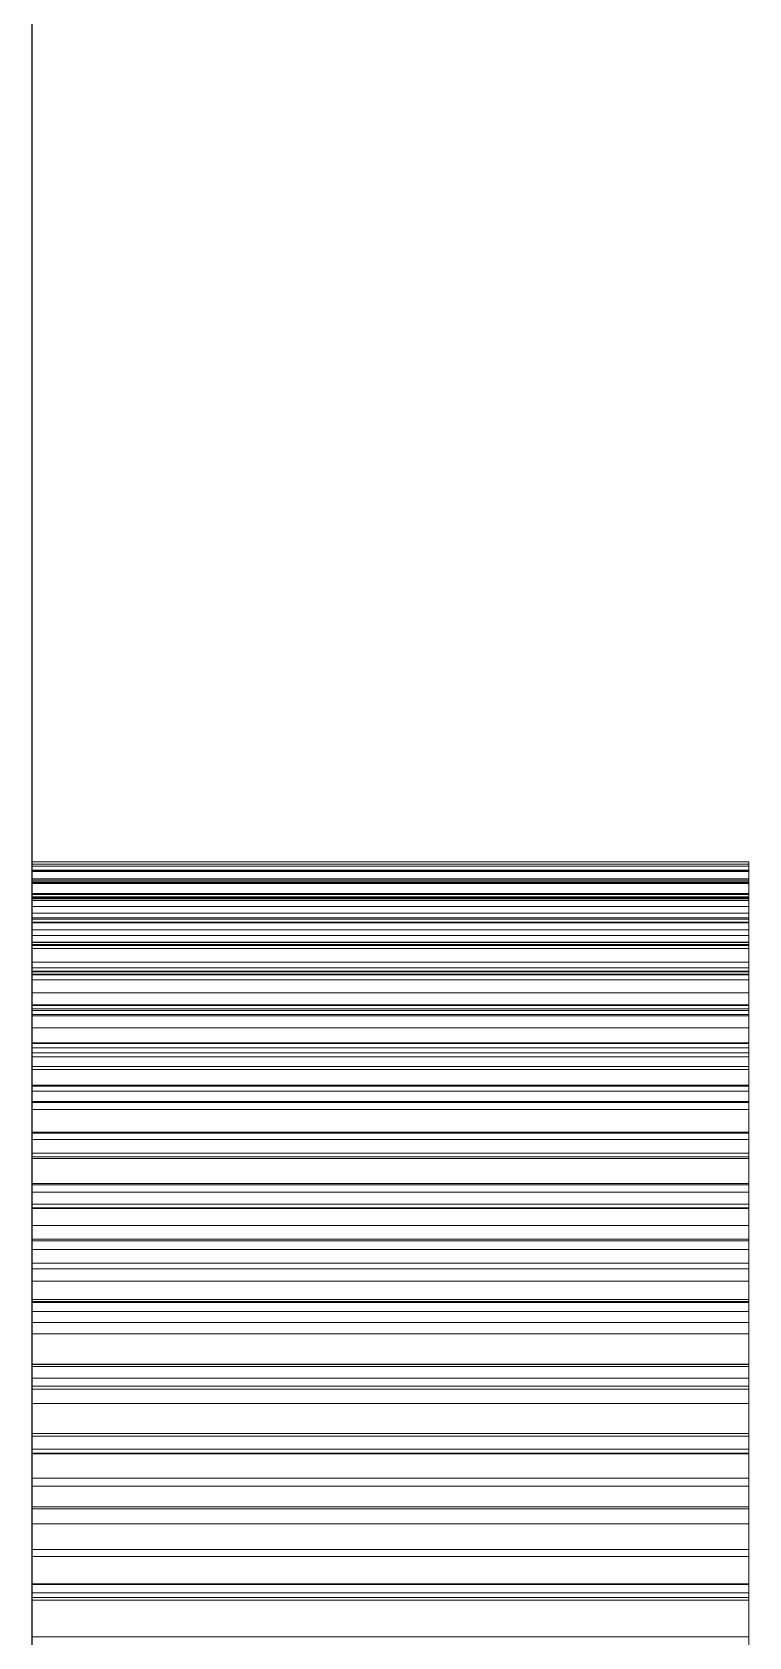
# Model space of a CAD drawing. Header units: millimetres. Extents: x 38 to 970, y 105 to 390.
# Drawn here: x 225 to 225.2, y 340.8125 to 341.2599 of the extents above; entities that cross this region are included whole.
import ezdxf

# ---------------------------------------------------------------- set-up
doc = ezdxf.new("R2010")
doc.units = ezdxf.units.MM
doc.linetypes.add('WP_HIDDEN', pattern=[2.3, 1.5, -0.8])
doc.layers.add('HIDDEN', color=7, linetype='WP_HIDDEN', lineweight=13)
doc.layers.add('VISIBLE', color=7, linetype='CONTINUOUS', lineweight=25)

msp = doc.modelspace()

# ---------------------------------------------------------------- linework, layer by layer
at = {"layer": 'HIDDEN', "ltscale": 1.428571}
for p, q in [((225, 341.02857), (225, 341.0279)), ((225, 341.02795), (225, 341.02857)), ((225, 341.02857), (225, 341.02793)), ((225, 341.02795), (225, 341.02857)), ((225, 341.02857), (225, 341.02739)), ((225, 341.02629), (225, 341.02857)), ((225, 341.02857), (225.2, 341.02857)), ((225, 341.02608), (225, 341.02795)), ((225, 341.02607), (225, 341.02795)), ((225, 341.02795), (225.2, 341.02795)), ((225, 341.02795), (225.2, 341.02795)), ((225, 341.02793), (225, 341.02601)), ((225, 341.02793), (225.2, 341.02793)), ((225, 341.0279), (225, 341.02589)), ((225, 341.0279), (225.2, 341.0279)), ((225, 341.02739), (225, 341.02384)), ((225, 341.02739), (225.2, 341.02739)), ((225, 341.02343), (225, 341.02629)), ((225, 341.02629), (225.2, 341.02629)), ((225, 341.02297), (225, 341.02608)), ((225, 341.02608), (225.2, 341.02608)), ((225, 341.02294), (225, 341.02607)), ((225, 341.02607), (225.2, 341.02607)), ((225, 341.02601), (225, 341.02281)), ((225, 341.02601), (225.2, 341.02601)), ((225, 341.02589), (225, 341.02253)), ((225, 341.02589), (225.2, 341.02589)), ((225.2, 341.0279), (225.2, 341.02857)), ((225.2, 341.02857), (225.2, 341.02795)), ((225.2, 341.02857), (225.2, 341.02795)), ((225.2, 341.02793), (225.2, 341.02857)), ((225.2, 341.02739), (225.2, 341.02857)), ((225.2, 341.02857), (225.2, 341.02629)), ((225.2, 341.02795), (225.2, 341.02608)), ((225.2, 341.02795), (225.2, 341.02607)), ((225.2, 341.02601), (225.2, 341.02793)), ((225.2, 341.02589), (225.2, 341.0279)), ((225.2, 341.02384), (225.2, 341.02739)), ((225.2, 341.02629), (225.2, 341.02343)), ((225.2, 341.02608), (225.2, 341.02297)), ((225.2, 341.02607), (225.2, 341.02294)), ((225.2, 341.02281), (225.2, 341.02601)), ((225.2, 341.02253), (225.2, 341.02589)), ((225, 341.02384), (225, 341.01794)), ((225, 341.02384), (225.2, 341.02384)), ((225, 341.01944), (225, 341.02343)), ((225, 341.02343), (225.2, 341.02343)), ((225, 341.01861), (225, 341.02297)), ((225, 341.02297), (225.2, 341.02297)), ((225, 341.01857), (225, 341.02294)), ((225, 341.02294), (225.2, 341.02294)), ((225, 341.02281), (225, 341.01834)), ((225, 341.02281), (225.2, 341.02281)), ((225, 341.02253), (225, 341.01783)), ((225, 341.02253), (225.2, 341.02253)), ((225.2, 341.01794), (225.2, 341.02384)), ((225.2, 341.02343), (225.2, 341.01944)), ((225.2, 341.02297), (225.2, 341.01861)), ((225.2, 341.02294), (225.2, 341.01857)), ((225.2, 341.01834), (225.2, 341.02281)), ((225.2, 341.01783), (225.2, 341.02253)), ((225, 341.01976), (225, 338.86676)), ((225, 339.45567), (225, 341.01976)), ((225, 341.01976), (225, 341.01885)), ((225, 341.01976), (225.2, 341.01976)), ((225, 341.0143), (225, 341.01944)), ((225, 341.01944), (225.2, 341.01944)), ((225, 341.01885), (225, 341.01613)), ((225, 341.01885), (225.2, 341.01885)), ((225, 341.01301), (225, 341.01861)), ((225, 341.01861), (225.2, 341.01861)), ((225, 341.01294), (225, 341.01857)), ((225, 341.01857), (225.2, 341.01857)), ((225, 341.01834), (225, 341.01258)), ((225, 341.01834), (225.2, 341.01834)), ((225, 341.01794), (225, 341.00966)), ((225, 341.01794), (225.2, 341.01794)), ((225, 341.01783), (225, 341.01179)), ((225, 341.01783), (225.2, 341.01783)), ((225, 341.01613), (225, 341.0116)), ((225, 341.01613), (225.2, 341.01613)), ((225.2, 338.86676), (225.2, 341.01976)), ((225.2, 341.01976), (225.2, 339.45567)), ((225.2, 341.01885), (225.2, 341.01976)), ((225.2, 341.01944), (225.2, 341.0143)), ((225.2, 341.01613), (225.2, 341.01885)), ((225.2, 341.01861), (225.2, 341.01301)), ((225.2, 341.01857), (225.2, 341.01294)), ((225.2, 341.01258), (225.2, 341.01834)), ((225.2, 341.00966), (225.2, 341.01794)), ((225.2, 341.01179), (225.2, 341.01783)), ((225.2, 341.0116), (225.2, 341.01613)), ((225, 341.00802), (225, 341.0143)), ((225, 341.0143), (225.2, 341.0143)), ((225, 341.00616), (225, 341.01301)), ((225, 341.01301), (225.2, 341.01301)), ((225, 341.00606), (225, 341.01294)), ((225, 341.01294), (225.2, 341.01294)), ((225, 341.01258), (225, 341.00554)), ((225, 341.01258), (225.2, 341.01258)), ((225, 341.01179), (225, 341.00441)), ((225, 341.01179), (225.2, 341.01179)), ((225.2, 341.0143), (225.2, 341.00802)), ((225.2, 341.01301), (225.2, 341.00616)), ((225.2, 341.01294), (225.2, 341.00606)), ((225.2, 341.00554), (225.2, 341.01258)), ((225.2, 341.00441), (225.2, 341.01179)), ((225, 341.0116), (225, 341.00526)), ((225, 341.0116), (225.2, 341.0116)), ((225, 341.00966), (225, 340.99903)), ((225, 341.00966), (225.2, 341.00966)), ((225, 341.0006), (225, 341.00802)), ((225, 341.00802), (225.2, 341.00802)), ((225.2, 341.00526), (225.2, 341.0116)), ((225.2, 340.99903), (225.2, 341.00966)), ((225.2, 341.00802), (225.2, 341.0006)), ((225, 340.99807), (225, 341.00616)), ((225, 341.00616), (225.2, 341.00616)), ((225, 340.99793), (225, 341.00606)), ((225, 341.00606), (225.2, 341.00606)), ((225, 341.00554), (225, 340.99723)), ((225, 341.00554), (225.2, 341.00554)), ((225, 341.00526), (225, 340.9971)), ((225, 341.00526), (225.2, 341.00526)), ((225, 341.00441), (225, 340.99568)), ((225, 341.00441), (225.2, 341.00441)), ((225.2, 341.00616), (225.2, 340.99807)), ((225.2, 341.00606), (225.2, 340.99793)), ((225.2, 340.99723), (225.2, 341.00554)), ((225.2, 340.9971), (225.2, 341.00526)), ((225.2, 340.99568), (225.2, 341.00441)), ((225, 340.99204), (225, 341.0006)), ((225, 341.0006), (225.2, 341.0006)), ((225, 340.99903), (225, 340.98603)), ((225, 340.99903), (225.2, 340.99903)), ((225.2, 341.0006), (225.2, 340.99204)), ((225.2, 340.98603), (225.2, 340.99903)), ((225, 340.98873), (225, 340.99807)), ((225, 340.99807), (225.2, 340.99807)), ((225, 340.98855), (225, 340.99793)), ((225, 340.99793), (225.2, 340.99793)), ((225, 340.99723), (225, 340.98763)), ((225, 340.99723), (225.2, 340.99723)), ((225, 340.9971), (225, 340.98713)), ((225, 340.9971), (225.2, 340.9971)), ((225, 340.99568), (225, 340.98561)), ((225, 340.99568), (225.2, 340.99568)), ((225.2, 340.99807), (225.2, 340.98873)), ((225.2, 340.99793), (225.2, 340.98855)), ((225.2, 340.98763), (225.2, 340.99723)), ((225.2, 340.98713), (225.2, 340.9971)), ((225.2, 340.98561), (225.2, 340.99568)), ((225, 340.98234), (225, 340.99204)), ((225, 340.99204), (225.2, 340.99204)), ((225.2, 340.99204), (225.2, 340.98234)), ((225, 340.97815), (225, 340.98873)), ((225, 340.98873), (225.2, 340.98873)), ((225, 340.97792), (225, 340.98855)), ((225, 340.98855), (225.2, 340.98855)), ((225, 340.98763), (225, 340.97676)), ((225, 340.98763), (225.2, 340.98763)), ((225, 340.98713), (225, 340.97535)), ((225, 340.98713), (225.2, 340.98713)), ((225, 340.98603), (225, 340.97066)), ((225, 340.98603), (225.2, 340.98603)), ((225, 340.98561), (225, 340.9742)), ((225, 340.98561), (225.2, 340.98561)), ((225.2, 340.98873), (225.2, 340.97815)), ((225.2, 340.98855), (225.2, 340.97792)), ((225.2, 340.97676), (225.2, 340.98763)), ((225.2, 340.97535), (225.2, 340.98713)), ((225.2, 340.97066), (225.2, 340.98603)), ((225.2, 340.9742), (225.2, 340.98561)), ((225, 340.97149), (225, 340.98234)), ((225, 340.98234), (225.2, 340.98234)), ((225.2, 340.98234), (225.2, 340.97149)), ((225, 340.96633), (225, 340.97815)), ((225, 340.97815), (225.2, 340.97815)), ((225, 340.96604), (225, 340.97792)), ((225, 340.97792), (225.2, 340.97792)), ((225, 340.97676), (225, 340.96461)), ((225, 340.97676), (225.2, 340.97676)), ((225.2, 340.97815), (225.2, 340.96633)), ((225.2, 340.97792), (225.2, 340.96604)), ((225.2, 340.96461), (225.2, 340.97676)), ((225, 340.97535), (225, 340.96175)), ((225, 340.97535), (225.2, 340.97535)), ((225, 340.9742), (225, 340.96145)), ((225, 340.9742), (225.2, 340.9742)), ((225, 340.9595), (225, 340.97149)), ((225, 340.97149), (225.2, 340.97149)), ((225.2, 340.96175), (225.2, 340.97535)), ((225.2, 340.96145), (225.2, 340.9742)), ((225.2, 340.97149), (225.2, 340.9595)), ((225, 340.97066), (225, 340.95294)), ((225, 340.97066), (225.2, 340.97066)), ((225.2, 340.95294), (225.2, 340.97066)), ((225, 340.95326), (225, 340.96633)), ((225, 340.96633), (225.2, 340.96633)), ((225, 340.95291), (225, 340.96604)), ((225, 340.96604), (225.2, 340.96604)), ((225, 340.96461), (225, 340.95117)), ((225, 340.96461), (225.2, 340.96461)), ((225.2, 340.96633), (225.2, 340.95326)), ((225.2, 340.96604), (225.2, 340.95291)), ((225.2, 340.95117), (225.2, 340.96461)), ((225, 340.96175), (225, 340.94586)), ((225, 340.96175), (225.2, 340.96175)), ((225, 340.96145), (225, 340.94736)), ((225, 340.96145), (225.2, 340.96145)), ((225, 340.94637), (225, 340.9595)), ((225, 340.9595), (225.2, 340.9595)), ((225.2, 340.94586), (225.2, 340.96175)), ((225.2, 340.94736), (225.2, 340.96145)), ((225.2, 340.9595), (225.2, 340.94637)), ((225, 340.93894), (225, 340.95326)), ((225, 340.95326), (225.2, 340.95326)), ((225, 340.95294), (225, 340.93317)), ((225, 340.95294), (225.2, 340.95294)), ((225, 340.93853), (225, 340.95291)), ((225, 340.95291), (225.2, 340.95291)), ((225, 340.95117), (225, 340.93646)), ((225, 340.95117), (225.2, 340.95117)), ((225.2, 340.95326), (225.2, 340.93894)), ((225.2, 340.93317), (225.2, 340.95294)), ((225.2, 340.95291), (225.2, 340.93853)), ((225.2, 340.93646), (225.2, 340.95117)), ((225, 340.94736), (225, 340.93192)), ((225, 340.94736), (225.2, 340.94736)), ((225, 340.9321), (225, 340.94637)), ((225, 340.94637), (225.2, 340.94637)), ((225, 340.94586), (225, 340.92719)), ((225, 340.94586), (225.2, 340.94586)), ((225.2, 340.93192), (225.2, 340.94736)), ((225.2, 340.94637), (225.2, 340.9321)), ((225.2, 340.92719), (225.2, 340.94586)), ((225, 340.92338), (225, 340.93894)), ((225, 340.93894), (225.2, 340.93894)), ((225, 340.92289), (225, 340.93853)), ((225, 340.93853), (225.2, 340.93853)), ((225, 340.93646), (225, 340.92047)), ((225, 340.93646), (225.2, 340.93646)), ((225.2, 340.93894), (225.2, 340.92338)), ((225.2, 340.93853), (225.2, 340.92289)), ((225.2, 340.92047), (225.2, 340.93646)), ((225, 340.93317), (225, 340.91168)), ((225, 340.93317), (225.2, 340.93317)), ((225, 340.91669), (225, 340.9321)), ((225, 340.9321), (225.2, 340.9321)), ((225, 340.93192), (225, 340.91514)), ((225, 340.93192), (225.2, 340.93192)), ((225.2, 340.91168), (225.2, 340.93317)), ((225.2, 340.9321), (225.2, 340.91669)), ((225.2, 340.91514), (225.2, 340.93192)), ((225, 340.92719), (225, 340.90575)), ((225, 340.92719), (225.2, 340.92719)), ((225.2, 340.90575), (225.2, 340.92719)), ((225, 340.90657), (225, 340.92338)), ((225, 340.92338), (225.2, 340.92338)), ((225, 340.90601), (225, 340.92289)), ((225, 340.92289), (225.2, 340.92289)), ((225.2, 340.92338), (225.2, 340.90657)), ((225.2, 340.92289), (225.2, 340.90601)), ((225, 340.92047), (225, 340.9032)), ((225, 340.92047), (225.2, 340.92047)), ((225.2, 340.9032), (225.2, 340.92047)), ((225, 340.90014), (225, 340.91669)), ((225, 340.91669), (225.2, 340.91669)), ((225, 340.91514), (225, 340.89701)), ((225, 340.91514), (225.2, 340.91514)), ((225.2, 340.91669), (225.2, 340.90014)), ((225.2, 340.89701), (225.2, 340.91514)), ((225, 340.91168), (225, 340.88847)), ((225, 340.91168), (225.2, 340.91168)), ((225.2, 340.88847), (225.2, 340.91168)), ((225, 340.88852), (225, 340.90657)), ((225, 340.90657), (225.2, 340.90657)), ((225, 340.88788), (225, 340.90601)), ((225, 340.90601), (225.2, 340.90601)), ((225, 340.90575), (225, 340.88153)), ((225, 340.90575), (225.2, 340.90575)), ((225.2, 340.90657), (225.2, 340.88852)), ((225.2, 340.90601), (225.2, 340.88788)), ((225.2, 340.88153), (225.2, 340.90575)), ((225, 340.9032), (225, 340.88465)), ((225, 340.9032), (225.2, 340.9032)), ((225, 340.88244), (225, 340.90014)), ((225, 340.90014), (225.2, 340.90014)), ((225.2, 340.88465), (225.2, 340.9032)), ((225.2, 340.90014), (225.2, 340.88244)), ((225, 340.89701), (225, 340.87755)), ((225, 340.89701), (225.2, 340.89701)), ((225.2, 340.87755), (225.2, 340.89701)), ((225, 340.86923), (225, 340.88852)), ((225, 340.88852), (225.2, 340.88852)), ((225, 340.88847), (225, 340.86353)), ((225, 340.88847), (225.2, 340.88847)), ((225, 340.86849), (225, 340.88788)), ((225, 340.88788), (225.2, 340.88788)), ((225.2, 340.88852), (225.2, 340.86923)), ((225.2, 340.86353), (225.2, 340.88847)), ((225.2, 340.88788), (225.2, 340.86849)), ((225, 340.88465), (225, 340.86482)), ((225, 340.88465), (225.2, 340.88465)), ((225, 340.86371), (225, 340.88244)), ((225, 340.88244), (225.2, 340.88244)), ((225.2, 340.86482), (225.2, 340.88465)), ((225.2, 340.88244), (225.2, 340.86371)), ((225, 340.88153), (225, 340.85453)), ((225, 340.88153), (225.2, 340.88153)), ((225, 340.87755), (225, 340.85674)), ((225, 340.87755), (225.2, 340.87755)), ((225.2, 340.85453), (225.2, 340.88153)), ((225.2, 340.85674), (225.2, 340.87755)), ((225, 340.84874), (225, 340.86923)), ((225, 340.86923), (225.2, 340.86923)), ((225, 340.84819), (225, 340.86849)), ((225, 340.86849), (225.2, 340.86849)), ((225.2, 340.86923), (225.2, 340.84874)), ((225.2, 340.86849), (225.2, 340.84819)), ((225, 340.86482), (225, 340.84407)), ((225, 340.86482), (225.2, 340.86482)), ((225.2, 340.84407), (225.2, 340.86482)), ((225, 340.84404), (225, 340.86371)), ((225, 340.86371), (225.2, 340.86371)), ((225, 340.86353), (225, 340.83688)), ((225, 340.86353), (225.2, 340.86353)), ((225.2, 340.86371), (225.2, 340.84404)), ((225.2, 340.83688), (225.2, 340.86353)), ((225, 340.85674), (225, 340.83494)), ((225, 340.85674), (225.2, 340.85674)), ((225.2, 340.83494), (225.2, 340.85674)), ((225, 340.85453), (225, 340.82475)), ((225, 340.85453), (225.2, 340.85453)), ((225.2, 340.82475), (225.2, 340.85453)), ((225, 340.82713), (225, 340.84874)), ((225, 340.84874), (225.2, 340.84874)), ((225, 340.8273), (225, 340.84819)), ((225, 340.84819), (225.2, 340.84819)), ((225.2, 340.84874), (225.2, 340.82713)), ((225.2, 340.84819), (225.2, 340.8273)), ((225, 340.84407), (225, 340.82277)), ((225, 340.84407), (225.2, 340.84407)), ((225, 340.82344), (225, 340.84404)), ((225, 340.84404), (225.2, 340.84404)), ((225.2, 340.82277), (225.2, 340.84407)), ((225.2, 340.84404), (225.2, 340.82344)), ((225, 340.83688), (225, 340.80851)), ((225, 340.83688), (225.2, 340.83688)), ((225, 340.83494), (225, 340.8125)), ((225, 340.83494), (225.2, 340.83494)), ((225.2, 340.80851), (225.2, 340.83688)), ((225.2, 340.8125), (225.2, 340.83494)), ((225, 340.80583), (225, 340.8273)), ((225, 340.8273), (225.2, 340.8273)), ((225, 340.80439), (225, 340.82713)), ((225, 340.82713), (225.2, 340.82713)), ((225, 340.82475), (225, 340.7922)), ((225, 340.82475), (225.2, 340.82475)), ((225.2, 340.8273), (225.2, 340.80583)), ((225.2, 340.82713), (225.2, 340.80439)), ((225.2, 340.7922), (225.2, 340.82475)), ((225, 340.8019), (225, 340.82344)), ((225, 340.82344), (225.2, 340.82344)), ((225, 340.82277), (225, 340.80091)), ((225, 340.82277), (225.2, 340.82277)), ((225.2, 340.82344), (225.2, 340.8019)), ((225.2, 340.80091), (225.2, 340.82277)), ((225, 340.8125), (225.2, 340.8125)), ((225.2, 340.78942), (225.2, 340.8125))]:
    msp.add_line(p, q, dxfattribs=at)
at = {"layer": 'VISIBLE'}
msp.add_line((225, 198.92857), (225, 343.92857), dxfattribs=at)

doc.saveas('drawing.dxf')
